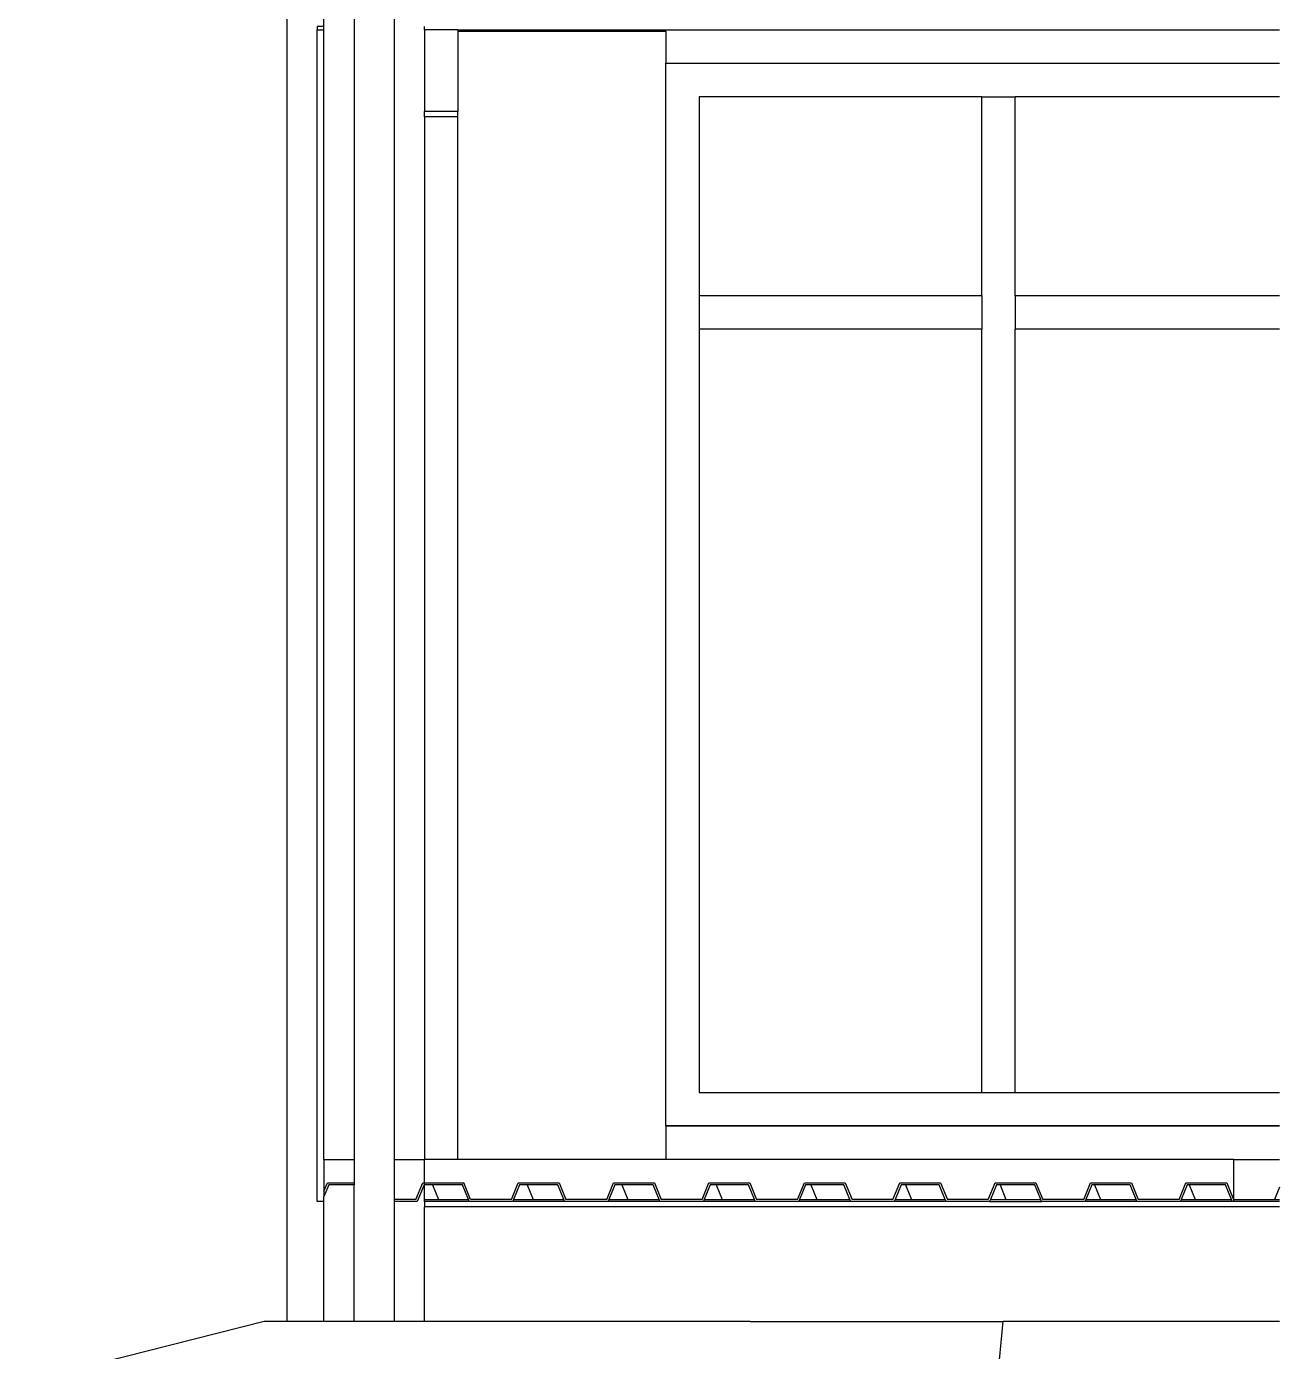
# Model space of a CAD drawing. Extents: x -101 to 101, y -14 to 18.
# Drawn here: x 97.649 to 101.391, y 9.389 to 13.347 of the extents above; entities that cross this region are included whole.
import ezdxf

# ---------------------------------------------------------------- set-up
doc = ezdxf.new("R2010")
doc.units = 0
doc.layers.get('0').update_dxf_attribs({"linetype": 'CONTINUOUS'})
doc.layers.add('SECTIONCUTEDGES', color=7, linetype='CONTINUOUS')

msp = doc.modelspace()

# ---------------------------------------------------------------- linework, layer by layer
for p, q in [((98.6278, 15.9016), (98.6278, 9.963)), ((98.7478, 15.9016), (98.7478, 9.963)), ((98.4277, 9.4791), (98.4277, 13.5773)), ((98.5378, 13.3471), (98.5378, 13.5675)), ((98.5177, 13.3471), (98.5177, 13.3373)), ((98.5378, 13.3471), (98.5177, 13.3471)), ((98.5378, 13.3373), (98.5378, 13.3471)), ((98.8378, 13.3373), (98.8378, 13.3471)), ((98.5177, 13.3373), (98.5378, 13.3373)), ((98.5177, 9.8373), (98.5177, 13.3373)), ((98.5378, 9.963), (98.5378, 13.3373)), ((98.9378, 13.3373), (98.8378, 13.3373)), ((98.8378, 13.3373), (98.8378, 13.0933)), ((98.9378, 13.3373), (101.3913, 13.3373)), ((98.9378, 13.3373), (98.9378, 13.333)), ((98.9378, 13.333), (99.5586, 13.333)), ((98.9378, 13.333), (98.9378, 13.0933)), ((99.5586, 13.333), (99.5586, 13.2373)), ((99.5586, 10.063), (99.5586, 13.2373)), ((99.5586, 13.2373), (101.3913, 13.2373)), ((99.5586, 13.2373), (101.3913, 13.2373)), ((99.5586, 10.063), (99.5586, 13.2373)), ((99.6579, 13.1373), (99.6579, 12.543)), ((100.5022, 13.1373), (99.6579, 13.1373)), ((100.5022, 13.1373), (100.6015, 13.1373)), ((100.5022, 12.543), (100.5022, 13.1373)), ((100.6015, 12.543), (100.6015, 13.1373)), ((101.3913, 13.1373), (100.6015, 13.1373)), ((98.9378, 13.0933), (98.8378, 13.0933)), ((98.8378, 13.0773), (98.8378, 13.0933)), ((98.9378, 13.0773), (98.8378, 13.0773)), ((98.8378, 13.0773), (98.8378, 9.963)), ((98.9378, 13.0773), (98.9378, 13.0933)), ((98.9378, 9.963), (98.9378, 13.0773)), ((100.5022, 12.543), (99.6579, 12.543)), ((99.6579, 12.543), (99.6579, 12.443)), ((100.5022, 12.543), (100.5022, 12.443)), ((101.3913, 12.543), (100.6015, 12.543)), ((100.6015, 12.543), (100.6015, 12.443)), ((100.5022, 12.443), (99.6579, 12.443)), ((99.6579, 12.443), (99.6579, 10.163)), ((100.5022, 10.163), (100.5022, 12.443)), ((101.3913, 12.443), (100.6015, 12.443)), ((100.6015, 10.163), (100.6015, 12.443)), ((99.6579, 10.163), (100.5022, 10.163)), ((100.5022, 10.163), (100.6015, 10.163)), ((100.6015, 10.163), (101.3913, 10.163)), ((99.5586, 10.063), (101.3913, 10.063)), ((99.5586, 10.063), (99.5586, 9.963)), ((101.3913, 10.063), (99.5586, 10.063)), ((98.5378, 9.963), (98.5378, 9.868)), ((98.5378, 9.963), (98.6278, 9.963)), ((98.6278, 9.963), (98.6278, 9.893)), ((98.7478, 9.963), (98.8378, 9.963)), ((98.7478, 9.963), (98.7478, 9.843)), ((98.9378, 9.963), (98.8378, 9.963)), ((98.8378, 9.893), (98.8378, 9.963)), ((99.5586, 9.963), (98.9378, 9.963)), ((101.2542, 9.963), (99.5586, 9.963)), ((101.2542, 9.963), (101.3913, 9.963)), ((101.2542, 9.963), (101.2542, 9.843)), ((101.2542, 9.963), (101.2542, 9.843)), ((98.5378, 9.868), (98.548, 9.893)), ((98.552, 9.8873), (98.5378, 9.8526)), ((98.5378, 9.868), (98.5378, 9.8526)), ((98.548, 9.893), (98.6278, 9.893)), ((98.6278, 9.8873), (98.552, 9.8873)), ((98.6278, 9.893), (98.6278, 9.8873)), ((98.6278, 9.4791), (98.6278, 9.8873)), ((98.8125, 9.843), (98.8329, 9.893)), ((98.8368, 9.8873), (98.8165, 9.8373)), ((98.8329, 9.893), (98.8378, 9.893)), ((98.8378, 9.8873), (98.8368, 9.8873)), ((98.8378, 9.893), (98.955, 9.893)), ((98.8378, 9.8873), (98.8378, 9.893)), ((98.8378, 9.843), (98.8378, 9.8873)), ((98.8621, 9.8873), (98.8378, 9.8873)), ((98.8621, 9.8873), (98.88, 9.843)), ((98.951, 9.8873), (98.8621, 9.8873)), ((98.969, 9.843), (98.951, 9.8873)), ((98.9753, 9.843), (98.955, 9.893)), ((99.0974, 9.843), (99.1177, 9.893)), ((99.1217, 9.8873), (99.1037, 9.843)), ((99.1177, 9.893), (99.2398, 9.893)), ((99.1446, 9.8873), (99.1217, 9.8873)), ((99.1446, 9.8873), (99.1624, 9.843)), ((99.2359, 9.8873), (99.1446, 9.8873)), ((99.2539, 9.843), (99.2359, 9.8873)), ((99.2398, 9.893), (99.2602, 9.843)), ((99.3822, 9.843), (99.4026, 9.893)), ((99.4065, 9.8873), (99.3885, 9.843)), ((99.4026, 9.893), (99.5247, 9.893)), ((99.427, 9.8873), (99.4065, 9.8873)), ((99.427, 9.8873), (99.4448, 9.843)), ((99.5207, 9.8873), (99.427, 9.8873)), ((99.5387, 9.843), (99.5207, 9.8873)), ((99.5247, 9.893), (99.545, 9.843)), ((99.6671, 9.843), (99.6874, 9.893)), ((99.6914, 9.8873), (99.6734, 9.843)), ((99.6874, 9.893), (99.8095, 9.893)), ((99.7094, 9.8873), (99.6914, 9.8873)), ((99.7094, 9.8873), (99.7272, 9.843)), ((99.8056, 9.8873), (99.7094, 9.8873)), ((99.8236, 9.843), (99.8056, 9.8873)), ((99.8095, 9.893), (99.8299, 9.843)), ((99.952, 9.843), (99.9723, 9.893)), ((99.9762, 9.8873), (99.9582, 9.843)), ((99.9723, 9.893), (100.0944, 9.893)), ((99.9918, 9.8873), (99.9762, 9.8873)), ((99.9918, 9.8873), (100.0097, 9.843)), ((100.0904, 9.8873), (99.9918, 9.8873)), ((100.1085, 9.843), (100.0904, 9.8873)), ((100.0944, 9.893), (100.1147, 9.843)), ((100.2368, 9.843), (100.2572, 9.893)), ((100.2611, 9.8873), (100.2431, 9.843)), ((100.2572, 9.893), (100.3792, 9.893)), ((100.2742, 9.8873), (100.2611, 9.8873)), ((100.2742, 9.8873), (100.2921, 9.843)), ((100.3753, 9.8873), (100.2742, 9.8873)), ((100.3933, 9.843), (100.3753, 9.8873)), ((100.3792, 9.893), (100.3996, 9.843)), ((100.5217, 9.843), (100.542, 9.893)), ((100.546, 9.8873), (100.5279, 9.843)), ((100.542, 9.893), (100.6641, 9.893)), ((100.5566, 9.8873), (100.546, 9.8873)), ((100.5566, 9.8873), (100.5745, 9.843)), ((100.6602, 9.8873), (100.5566, 9.8873)), ((100.6782, 9.843), (100.6602, 9.8873)), ((100.6641, 9.893), (100.6844, 9.843)), ((100.8065, 9.843), (100.8269, 9.893)), ((100.8308, 9.8873), (100.8128, 9.843)), ((100.8269, 9.893), (100.949, 9.893)), ((100.839, 9.8873), (100.8308, 9.8873)), ((100.839, 9.8873), (100.8569, 9.843)), ((100.945, 9.8873), (100.839, 9.8873)), ((100.963, 9.843), (100.945, 9.8873)), ((100.949, 9.893), (100.9693, 9.843)), ((101.0914, 9.843), (101.1117, 9.893)), ((101.1157, 9.8873), (101.0977, 9.843)), ((101.1117, 9.893), (101.2338, 9.893)), ((101.1215, 9.8873), (101.1157, 9.8873)), ((101.1215, 9.8873), (101.1393, 9.843)), ((101.2299, 9.8873), (101.1215, 9.8873)), ((101.2479, 9.843), (101.2299, 9.8873)), ((101.2338, 9.893), (101.2542, 9.843)), ((101.3913, 9.8799), (101.3762, 9.843)), ((98.5378, 9.8373), (98.5177, 9.8373)), ((98.5378, 9.8373), (98.5378, 9.8526)), ((98.5378, 9.4791), (98.5378, 9.8373)), ((98.8125, 9.843), (98.7478, 9.843)), ((98.7478, 9.843), (98.7478, 9.8373)), ((98.8165, 9.8373), (98.7478, 9.8373)), ((98.7478, 9.8373), (98.7478, 9.4791)), ((98.8378, 9.843), (98.88, 9.843)), ((98.8378, 9.8373), (98.8378, 9.843)), ((98.9714, 9.8373), (98.8378, 9.8373)), ((98.8378, 9.8373), (98.8378, 9.8213)), ((101.3913, 9.8213), (98.8378, 9.8213)), ((98.8378, 9.4791), (98.8378, 9.8213)), ((98.88, 9.843), (98.969, 9.843)), ((98.9714, 9.8373), (98.969, 9.843)), ((99.1013, 9.8373), (98.9714, 9.8373)), ((99.0974, 9.843), (98.9753, 9.843)), ((99.1037, 9.843), (99.1013, 9.8373)), ((99.2562, 9.8373), (99.1013, 9.8373)), ((99.1037, 9.843), (99.1624, 9.843)), ((99.1624, 9.843), (99.2539, 9.843)), ((99.2562, 9.8373), (99.2539, 9.843)), ((99.3862, 9.8373), (99.2562, 9.8373)), ((99.3822, 9.843), (99.2602, 9.843)), ((99.3885, 9.843), (99.3862, 9.8373)), ((99.5411, 9.8373), (99.3862, 9.8373)), ((99.3885, 9.843), (99.4448, 9.843)), ((99.4448, 9.843), (99.5387, 9.843)), ((99.5411, 9.8373), (99.5387, 9.843)), ((99.671, 9.8373), (99.5411, 9.8373)), ((99.6671, 9.843), (99.545, 9.843)), ((99.6734, 9.843), (99.671, 9.8373)), ((99.8259, 9.8373), (99.671, 9.8373)), ((99.6734, 9.843), (99.7272, 9.843)), ((99.7272, 9.843), (99.8236, 9.843)), ((99.8259, 9.8373), (99.8236, 9.843)), ((99.9559, 9.8373), (99.8259, 9.8373)), ((99.952, 9.843), (99.8299, 9.843)), ((99.9582, 9.843), (99.9559, 9.8373)), ((100.1108, 9.8373), (99.9559, 9.8373)), ((99.9582, 9.843), (100.0097, 9.843)), ((100.0097, 9.843), (100.1085, 9.843)), ((100.1108, 9.8373), (100.1085, 9.843)), ((100.2408, 9.8373), (100.1108, 9.8373)), ((100.2368, 9.843), (100.1147, 9.843)), ((100.2431, 9.843), (100.2408, 9.8373)), ((100.3956, 9.8373), (100.2408, 9.8373)), ((100.2431, 9.843), (100.2921, 9.843)), ((100.2921, 9.843), (100.3933, 9.843)), ((100.3956, 9.8373), (100.3933, 9.843)), ((100.5256, 9.8373), (100.3956, 9.8373)), ((100.5217, 9.843), (100.3996, 9.843)), ((100.5279, 9.843), (100.5256, 9.8373)), ((100.5256, 9.8373), (100.6805, 9.8373)), ((100.5279, 9.843), (100.5745, 9.843)), ((100.5745, 9.843), (100.6782, 9.843)), ((100.6805, 9.8373), (100.6782, 9.843)), ((100.8105, 9.8373), (100.6805, 9.8373)), ((100.8065, 9.843), (100.6844, 9.843)), ((100.8128, 9.843), (100.8105, 9.8373)), ((100.9654, 9.8373), (100.8105, 9.8373)), ((100.8128, 9.843), (100.8569, 9.843)), ((100.8569, 9.843), (100.963, 9.843)), ((100.9654, 9.8373), (100.963, 9.843)), ((101.0953, 9.8373), (100.9654, 9.8373)), ((101.0914, 9.843), (100.9693, 9.843)), ((101.0977, 9.843), (101.0953, 9.8373)), ((101.2502, 9.8373), (101.0953, 9.8373)), ((101.0977, 9.843), (101.1393, 9.843)), ((101.1393, 9.843), (101.2479, 9.843)), ((101.2502, 9.8373), (101.2479, 9.843)), ((101.2492, 9.8373), (101.2493, 9.8395)), ((101.2492, 9.8373), (101.2493, 9.8395)), ((101.2542, 9.8373), (101.2502, 9.8373)), ((101.2542, 9.843), (101.2542, 9.8373)), ((101.2542, 9.843), (101.3762, 9.843)), ((101.3913, 9.8373), (101.2542, 9.8373)), ((101.3762, 9.843), (101.3913, 9.843)), ((98.3589, 9.4791), (97.6494, 9.2995)), ((98.4277, 9.4791), (98.3589, 9.4791)), ((98.5378, 9.4791), (98.4277, 9.4791)), ((98.6278, 9.4791), (98.5378, 9.4791)), ((98.7478, 9.4791), (98.6278, 9.4791)), ((98.8378, 9.4791), (98.7478, 9.4791)), ((98.8816, 9.4791), (98.8378, 9.4791)), ((99.246, 9.4791), (98.8816, 9.4791)), ((99.8104, 9.4791), (99.246, 9.4791)), ((99.8104, 9.4791), (100.5664, 9.4791))]:
    msp.add_line(p, q)
at = {"layer": 'SECTIONCUTEDGES'}
for p in [(100.5372, 9.1866), (101.3913, 9.4791)]:
    msp.add_line(p, (100.5664, 9.4791), dxfattribs=at)

doc.saveas('drawing.dxf')
